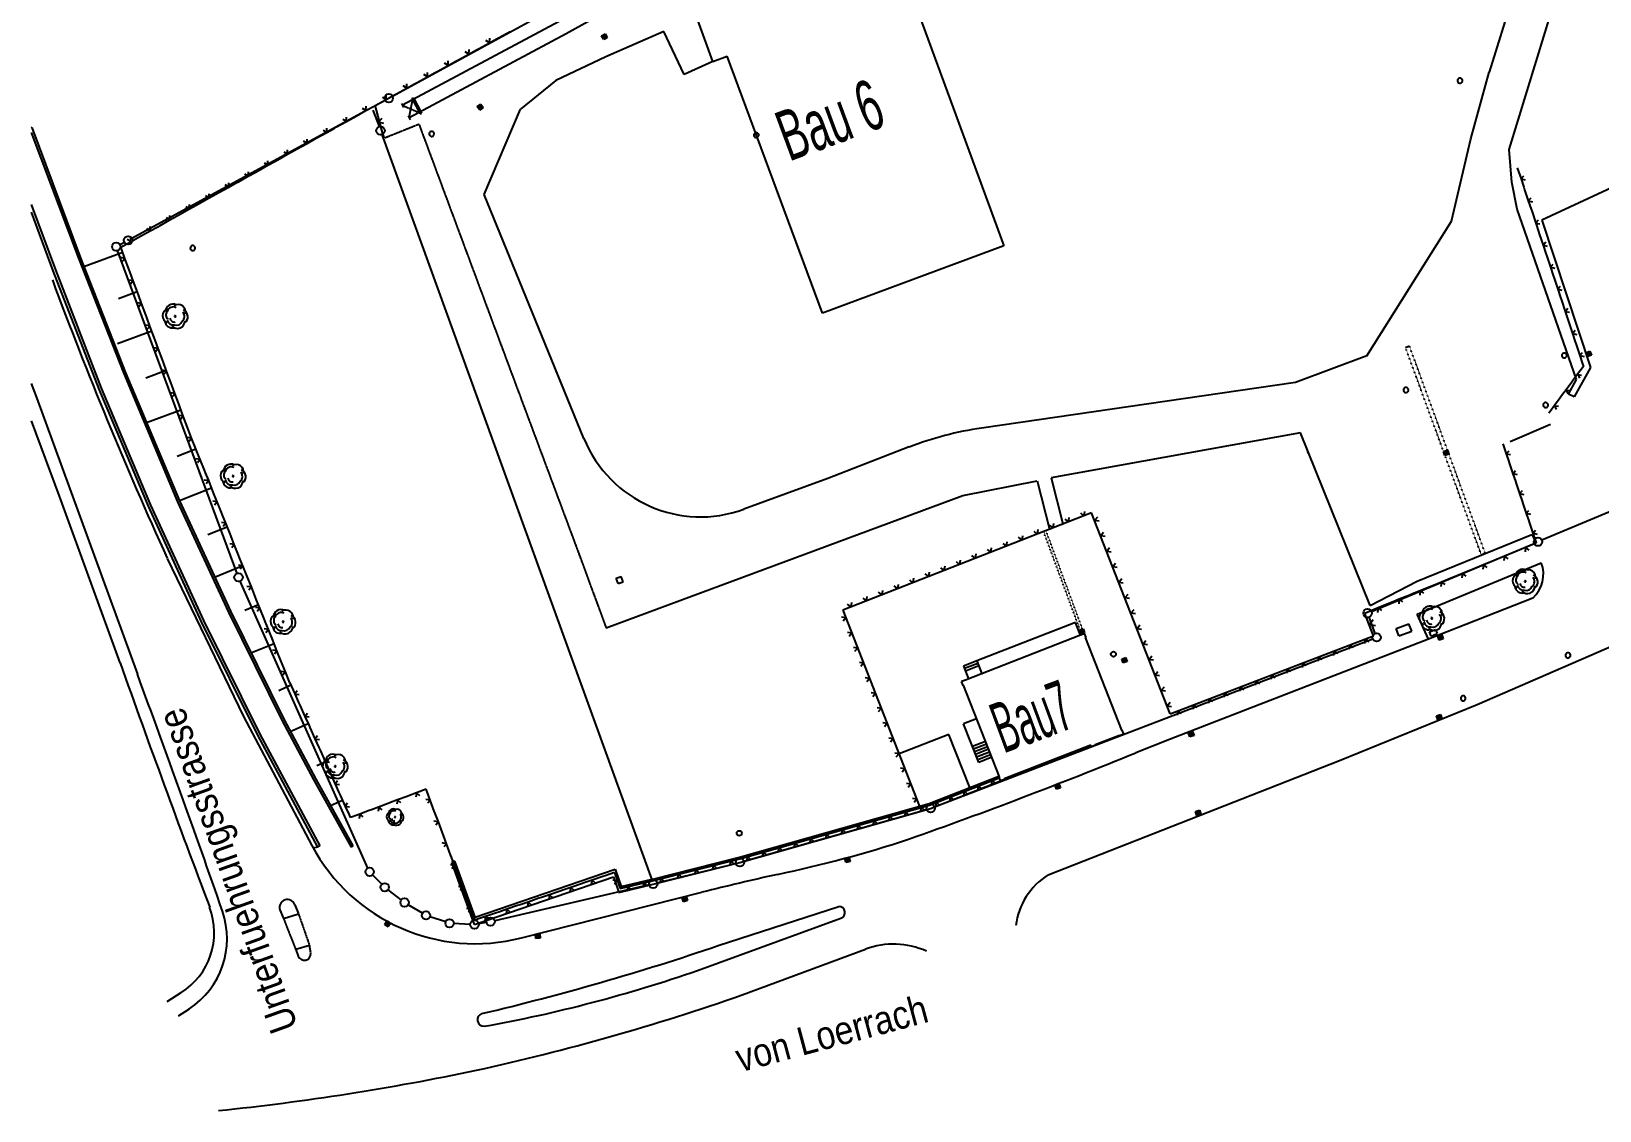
# Model space of a CAD drawing. Header units: millimetres. Extents: x 10546 to 220412, y -33380 to 110888.
# Drawn here: x 103154 to 121828, y -33380 to -20529 of the extents above; entities that cross this region are included whole.
import ezdxf

# ---------------------------------------------------------------- set-up
doc = ezdxf.new("R2010")
doc.units = ezdxf.units.MM
for name, pattern in [('DASHED', [0.75, 0.5, -0.25]), ('DOT', [0.25, 0, -0.25]), ('HIDDEN', [0.375, 0.25, -0.125])]:
    doc.linetypes.add(name, pattern=pattern)
doc.layers.add('A0_Grundriß_Versorgungskanal', color=253, linetype='Continuous', lineweight=20)
doc.layers.add('Lageplan', color=7, linetype='Continuous')
doc.styles.add('2', font='TXT')
doc.styles.add('USER2', font='TXT')

# ---------------------------------------------------------------- blocks, each defined once
blk = doc.blocks.new('Lageplan 1.UG')
at = {"layer": 'Lageplan'}
for p, q in [((-52424, -18826), (-44741, -14633)), ((-38699, -18063), (-37897, -15445)), ((-38699, -18063), (-37897, -15445)), ((-46513, -16879), (-45143, -20608)), ((-38848, -16875), (-39363, -18542)), ((-48607, -18412), (-48824, -17820)), ((-49933, -18109), (-49890, -18084)), ((-49908, -18153), (-49933, -18109)), ((-49897, -18146), (-49922, -18103)), ((-49911, -18097), (-49886, -18140)), ((-49875, -18134), (-49900, -18091)), ((-49890, -18084), (-49865, -18128)), ((-49193, -18054), (-49882, -18358)), ((-48950, -18568), (-49193, -18054)), ((-39126, -19459), (-38699, -18063)), ((-39126, -19459), (-38699, -18063)), ((-49865, -18128), (-49908, -18153)), ((-49882, -18358), (-50478, -18639)), ((-48607, -18412), (-48950, -18568)), ((-48607, -18412), (-48438, -18351)), ((-47303, -21410), (-48438, -18351)), ((-50478, -18639), (-50898, -18979)), ((-39581, -19332), (-39363, -18542)), ((-35515, -18796), (-38737, -20304)), ((-55527, -20517), (-52711, -18981)), ((-52667, -18957), (-52667, -18957)), ((-52576, -19187), (-52654, -18991)), ((-52623, -18933), (-52512, -18873)), ((-51414, -18950), (-51373, -18921)), ((-51385, -18991), (-51414, -18950)), ((-51375, -18984), (-51404, -18943)), ((-51394, -18936), (-51365, -18977)), ((-51344, -18962), (-51385, -18991)), ((-51355, -18970), (-51383, -18929)), ((-51373, -18921), (-51344, -18962)), ((-51332, -19996), (-50898, -18979)), ((-52549, -19284), (-49335, -28158)), ((-39811, -20313), (-39581, -19332)), ((-39096, -19850), (-39126, -19459)), ((-39096, -19850), (-39126, -19459)), ((-39031, -20171), (-39096, -19850)), ((-50143, -22902), (-51332, -19996)), ((-40822, -21919), (-39811, -20313)), ((-38326, -22200), (-39031, -20171)), ((-38737, -20304), (-38158, -22056)), ((-54274, -24509), (-55696, -20665)), ((-55669, -20594), (-55615, -20565)), ((-45143, -20608), (-47303, -21410)), ((-40361, -21817), (-40314, -21800)), ((-40822, -21919), (-41671, -22234)), ((-38211, -21880), (-38164, -21863)), ((-38194, -21927), (-38211, -21880)), ((-38159, -21875), (-38207, -21892)), ((-38202, -21903), (-38155, -21886)), ((-38151, -21898), (-38198, -21915)), ((-38147, -21910), (-38194, -21927)), ((-38164, -21863), (-38147, -21910)), ((-38419, -22373), (-38326, -22200)), ((-38158, -22056), (-38354, -22406)), ((-56724, -22249), (-56662, -22415)), ((-41671, -22234), (-45408, -22778)), ((-38354, -22406), (-38419, -22373)), ((-56662, -22415), (-56051, -24087)), ((-56724, -22693), (-56394, -23589)), ((-41609, -22836), (-44579, -23370)), ((-40780, -24889), (-41609, -22836)), ((-35917, -22931), (-38737, -24113)), ((-46270, -23003), (-47240, -23377)), ((-41515, -23070), (-41536, -23072)), ((-39908, -23058), (-39861, -23041)), ((-39891, -23105), (-39908, -23058)), ((-39856, -23053), (-39903, -23070)), ((-39899, -23082), (-39852, -23065)), ((-39848, -23076), (-39895, -23094)), ((-39844, -23088), (-39891, -23105)), ((-39861, -23041), (-39844, -23088)), ((-47240, -23377), (-48238, -23743)), ((-45630, -23582), (-44745, -23406)), ((-44745, -23406), (-44599, -23982)), ((-44579, -23370), (-44439, -23919)), ((-56394, -23589), (-55668, -25573)), ((-49879, -25158), (-45630, -23582)), ((-56051, -24087), (-55461, -25710)), ((-40221, -24600), (-38857, -24046)), ((-38857, -24046), (-38804, -24149)), ((-40766, -24962), (-38829, -24151)), ((-39458, -24286), (-39411, -24269)), ((-55106, -24329), (-54197, -26212)), ((-40222, -24994), (-38744, -24382)), ((-52715, -28017), (-54237, -24601)), ((-49758, -24566), (-49699, -24544)), ((-49734, -24629), (-49758, -24566)), ((-49734, -24629), (-49675, -24607)), ((-49675, -24607), (-49699, -24544)), ((-40780, -24889), (-40221, -24600)), ((-38846, -24802), (-40085, -25290)), ((-40085, -25290), (-40222, -24994)), ((-44289, -25091), (-45465, -25551)), ((-44229, -25243), (-44289, -25091)), ((-44245, -25184), (-44198, -25167)), ((-44228, -25231), (-44245, -25184)), ((-44241, -25196), (-44194, -25179)), ((-44190, -25190), (-44237, -25208)), ((-44232, -25219), (-44185, -25202)), ((-44198, -25167), (-44181, -25214)), ((-40721, -25223), (-40794, -25028)), ((-40471, -25166), (-40319, -25108)), ((-40438, -25253), (-40471, -25166)), ((-40438, -25253), (-40286, -25195)), ((-40286, -25195), (-40319, -25108)), ((-40076, -25206), (-40002, -25176)), ((-40056, -25254), (-40074, -25205)), ((-40002, -25176), (-39982, -25224)), ((-45968, -27289), (-40750, -25288)), ((-44229, -25243), (-45600, -25779)), ((-44230, -25241), (-44183, -25224)), ((-44229, -25243), (-44230, -25241)), ((-44181, -25214), (-44228, -25231)), ((-44165, -25270), (-44183, -25224)), ((-44170, -25272), (-44165, -25270)), ((-43738, -26376), (-44170, -25272)), ((-40085, -25290), (-43169, -26486)), ((-40056, -25254), (-39982, -25224)), ((-39976, -25257), (-39928, -25240)), ((-39959, -25304), (-39976, -25257)), ((-39924, -25252), (-39971, -25269)), ((-39967, -25281), (-39920, -25264)), ((-39916, -25276), (-39963, -25293)), ((-39911, -25287), (-39959, -25304)), ((-39928, -25240), (-39911, -25287)), ((-39508, -26071), (-37762, -25310)), ((-45465, -25551), (-45624, -25613)), ((-45454, -25580), (-45613, -25642)), ((-45465, -25551), (-45406, -25703)), ((-43740, -25528), (-43693, -25510)), ((-43723, -25575), (-43740, -25528)), ((-43736, -25540), (-43689, -25522)), ((-43684, -25534), (-43731, -25551)), ((-43727, -25563), (-43680, -25546)), ((-43676, -25557), (-43723, -25575)), ((-43693, -25510), (-43676, -25557)), ((-45624, -25613), (-45564, -25765)), ((-45443, -25609), (-45601, -25671)), ((-45600, -25778), (-45647, -25796)), ((-45628, -25843), (-45647, -25796)), ((-45624, -25841), (-45628, -25843)), ((-45197, -26931), (-45624, -25841)), ((-45600, -25779), (-45600, -25778)), ((-41147, -26738), (-39508, -26071)), ((-54197, -26212), (-53382, -27747)), ((-45468, -26238), (-45622, -26298)), ((-45442, -26758), (-45622, -26298)), ((-39991, -26204), (-39944, -26187)), ((-39974, -26251), (-39991, -26204)), ((-39940, -26199), (-39987, -26216)), ((-39982, -26228), (-39935, -26211)), ((-39931, -26222), (-39978, -26239)), ((-39927, -26234), (-39974, -26251)), ((-39944, -26187), (-39927, -26234)), ((-45798, -26426), (-46390, -26657)), ((-45550, -27059), (-45798, -26426)), ((-45363, -26508), (-45517, -26568)), ((-43768, -26437), (-44054, -26549)), ((-43767, -26442), (-43768, -26437)), ((-43715, -26422), (-43767, -26442)), ((-43734, -26374), (-43738, -26376)), ((-43715, -26422), (-43734, -26374)), ((-43169, -26486), (-43570, -26643)), ((-42944, -26409), (-42896, -26392)), ((-42927, -26456), (-42944, -26409)), ((-42892, -26404), (-42939, -26421)), ((-42935, -26433), (-42888, -26416)), ((-42884, -26427), (-42931, -26444)), ((-42879, -26439), (-42927, -26456)), ((-42896, -26392), (-42879, -26439)), ((-45350, -26540), (-45504, -26600)), ((-45338, -26572), (-45492, -26632)), ((-45326, -26603), (-45479, -26663)), ((-45313, -26635), (-45467, -26695)), ((-45301, -26667), (-45455, -26727)), ((-45288, -26698), (-45442, -26758)), ((-44106, -26553), (-45138, -26956)), ((-44099, -26572), (-44106, -26553)), ((-44053, -26554), (-44099, -26572)), ((-44053, -26554), (-44054, -26549)), ((-44616, -28099), (-41147, -26738)), ((-45197, -26931), (-45201, -26933)), ((-45183, -26979), (-45201, -26933)), ((-45136, -26961), (-45183, -26979)), ((-45136, -26961), (-45138, -26956)), ((-44534, -27032), (-44487, -27015)), ((-44517, -27079), (-44534, -27032)), ((-44482, -27027), (-44529, -27044)), ((-44525, -27056), (-44478, -27039)), ((-44474, -27050), (-44521, -27067)), ((-44470, -27062), (-44517, -27079)), ((-44487, -27015), (-44470, -27062)), ((-48238, -27935), (-46063, -27320)), ((-42863, -27344), (-42815, -27327)), ((-42846, -27391), (-42863, -27344)), ((-42811, -27339), (-42858, -27356)), ((-42854, -27367), (-42807, -27351)), ((-42803, -27362), (-42850, -27379)), ((-42798, -27374), (-42846, -27391)), ((-42815, -27327), (-42798, -27374)), ((-53317, -27768), (-53366, -27778)), ((-49270, -28193), (-48335, -27961)), ((-47036, -27902), (-46988, -27889)), ((-47023, -27950), (-47036, -27902)), ((-47033, -27914), (-46984, -27901)), ((-46981, -27913), (-47029, -27926)), ((-47026, -27938), (-46978, -27925)), ((-46975, -27937), (-47023, -27950)), ((-46988, -27889), (-46975, -27937)), ((-52551, -28209), (-52660, -28098)), ((-52319, -28396), (-52476, -28275)), ((-49367, -28217), (-51206, -28644)), ((-50888, -28847), (-48738, -28304)), ((-48975, -28372), (-48928, -28355)), ((-48958, -28419), (-48975, -28372)), ((-48947, -28415), (-48963, -28368)), ((-48951, -28363), (-48935, -28411)), ((-48923, -28407), (-48939, -28359)), ((-48928, -28355), (-48911, -28402)), ((-53763, -28514), (-53721, -28618)), ((-53721, -28618), (-53543, -28561)), ((-53585, -28456), (-53543, -28561)), ((-52067, -28555), (-52237, -28453)), ((-48911, -28402), (-48958, -28419)), ((-48545, -28940), (-47109, -28474)), ((-52515, -28687), (-52487, -28646)), ((-52474, -28716), (-52515, -28687)), ((-52476, -28653), (-52505, -28695)), ((-52495, -28702), (-52466, -28661)), ((-52487, -28646), (-52446, -28675)), ((-52456, -28668), (-52485, -28709)), ((-52446, -28675), (-52474, -28716)), ((-51790, -28658), (-51977, -28596)), ((-51497, -28687), (-51693, -28676)), ((-51304, -28664), (-51398, -28681)), ((-48793, -29235), (-47085, -28612)), ((-53412, -28937), (-53575, -28988)), ((-53396, -29028), (-53412, -28937)), ((-50719, -28804), (-50669, -28800)), ((-50715, -28854), (-50719, -28804)), ((-50665, -28850), (-50715, -28854)), ((-50706, -28803), (-50702, -28853)), ((-50690, -28852), (-50694, -28802)), ((-50682, -28801), (-50677, -28851)), ((-50669, -28800), (-50665, -28850)), ((-53575, -28988), (-53546, -29065)), ((-48261, -29528), (-46790, -28981)), ((-54943, -29503), (-55112, -29610)), ((-54846, -29696), (-54976, -29781))]:
    blk.add_line(p, q, dxfattribs=at)
at = {"layer": 'Lageplan', "color": 2}
for p, q in [((-48189, -16879), (-50356, -18083)), ((-50438, -17935), (-52304, -18935)), ((-50356, -18083), (-52225, -19084)), ((-52192, -18853), (-52175, -18844)), ((-52192, -18853), (-52094, -19038)), ((-52175, -18844), (-52076, -19028)), ((-52317, -18915), (-52293, -18959)), ((-52094, -19038), (-52076, -19028)), ((-56719, -19200), (-56724, -19202)), ((-56719, -19200), (-56141, -20744)), ((-52237, -19062), (-52214, -19106)), ((-56724, -19259), (-56164, -20753)), ((-56724, -20115), (-56437, -20893)), ((-56724, -20208), (-56467, -20905)), ((-56467, -20905), (-55921, -22315)), ((-56437, -20893), (-55892, -22303)), ((-56164, -20753), (-55624, -22130)), ((-56141, -20744), (-55601, -22121)), ((-55624, -22130), (-54984, -23656)), ((-55601, -22121), (-54961, -23646)), ((-55921, -22315), (-55334, -23708)), ((-55892, -22303), (-55304, -23695)), ((-55334, -23708), (-54702, -25083)), ((-55304, -23695), (-54673, -25069)), ((-54984, -23656), (-54376, -24969)), ((-54961, -23646), (-54354, -24958)), ((-54376, -24969), (-53739, -26255)), ((-54354, -24958), (-53716, -26244)), ((-54702, -25083), (-54031, -26436)), ((-54673, -25069), (-54003, -26421)), ((-53739, -26255), (-53360, -26972)), ((-53716, -26244), (-53338, -26960)), ((-54031, -26436), (-53317, -27768)), ((-54003, -26421), (-53289, -27753)), ((-53360, -26972), (-52916, -27767)), ((-53338, -26960), (-52894, -27754)), ((-46034, -27250), (-45205, -26923)), ((-46015, -27307), (-45183, -26979)), ((-48293, -27888), (-46034, -27250)), ((-48286, -27949), (-46015, -27307)), ((-53289, -27753), (-53317, -27768)), ((-52894, -27754), (-52916, -27767)), ((-51680, -27935), (-51718, -27949)), ((-51447, -28689), (-51718, -27949)), ((-51437, -28600), (-51680, -27935)), ((-49338, -28151), (-48293, -27888)), ((-49318, -28208), (-48286, -27949)), ((-51445, -28687), (-49793, -28120)), ((-51437, -28600), (-49773, -28029)), ((-49793, -28120), (-49728, -28307)), ((-49773, -28029), (-49699, -28238)), ((-49699, -28238), (-49333, -28149)), ((-49728, -28307), (-49318, -28208))]:
    blk.add_line(p, q, dxfattribs=at)
at = {"layer": 'Lageplan', "color": 1}
for p, q in [((-51145, -18122), (-51021, -18054)), ((-51514, -18324), (-51556, -18299)), ((-51514, -18324), (-51512, -18272)), ((-51514, -18324), (-51421, -18273)), ((-51421, -18273), (-51391, -18257)), ((-51391, -18257), (-51268, -18189)), ((-51268, -18189), (-51310, -18163)), ((-51268, -18189), (-51175, -18138)), ((-51267, -18189), (-51266, -18137)), ((-51175, -18138), (-51145, -18122)), ((-51884, -18527), (-51760, -18459)), ((-51760, -18460), (-51803, -18434)), ((-51760, -18459), (-51759, -18407)), ((-51760, -18459), (-51667, -18409)), ((-51667, -18409), (-51638, -18392)), ((-51638, -18392), (-51514, -18324)), ((-52160, -18679), (-52130, -18663)), ((-52130, -18663), (-52006, -18595)), ((-52007, -18595), (-52049, -18569)), ((-52006, -18595), (-52005, -18543)), ((-52006, -18595), (-51914, -18544)), ((-51914, -18544), (-51884, -18527)), ((-52499, -18865), (-52542, -18840)), ((-52499, -18865), (-52498, -18813)), ((-52499, -18865), (-52406, -18814)), ((-52406, -18814), (-52377, -18798)), ((-52377, -18798), (-52253, -18730)), ((-52253, -18730), (-52295, -18704)), ((-52253, -18730), (-52160, -18679)), ((-52252, -18730), (-52251, -18678)), ((-52856, -19063), (-52739, -18998)), ((-52739, -18998), (-52781, -18972)), ((-52739, -18998), (-52738, -18946)), ((-52739, -18998), (-52651, -18949)), ((-52651, -18949), (-52623, -18933)), ((-52633, -18935), (-52581, -19128)), ((-52623, -18933), (-52499, -18865)), ((-53206, -19258), (-53248, -19233)), ((-53206, -19258), (-53205, -19206)), ((-53206, -19258), (-53118, -19209)), ((-53118, -19209), (-53090, -19193)), ((-53090, -19193), (-52972, -19128)), ((-52972, -19128), (-53015, -19102)), ((-52973, -19128), (-52972, -19076)), ((-52972, -19128), (-52884, -19079)), ((-52884, -19079), (-52856, -19063)), ((-52582, -19123), (-52547, -19088)), ((-52581, -19128), (-52541, -19273)), ((-52579, -19134), (-52529, -19147)), ((-53557, -19454), (-53439, -19388)), ((-53439, -19388), (-53482, -19363)), ((-53440, -19388), (-53439, -19336)), ((-53439, -19388), (-53351, -19339)), ((-53351, -19339), (-53323, -19323)), ((-53323, -19323), (-53206, -19258)), ((-52541, -19273), (-52528, -19319)), ((-53907, -19648), (-53906, -19596)), ((-53906, -19648), (-53818, -19599)), ((-53818, -19599), (-53790, -19584)), ((-53790, -19584), (-53673, -19518)), ((-53673, -19518), (-53715, -19493)), ((-53673, -19518), (-53672, -19466)), ((-53673, -19518), (-53585, -19469)), ((-53585, -19469), (-53557, -19454)), ((-54257, -19844), (-54140, -19778)), ((-54140, -19778), (-54182, -19753)), ((-54140, -19779), (-54139, -19726)), ((-54140, -19778), (-54052, -19729)), ((-54052, -19729), (-54024, -19714)), ((-54024, -19714), (-53906, -19648)), ((-53906, -19648), (-53949, -19623)), ((-39029, -19678), (-38985, -19811)), ((-39029, -19678), (-38985, -19811)), ((-38985, -19810), (-38952, -19774)), ((-38985, -19810), (-38952, -19774)), ((-54519, -19989), (-54491, -19974)), ((-54491, -19974), (-54373, -19908)), ((-54373, -19908), (-54416, -19883)), ((-54374, -19909), (-54373, -19857)), ((-54373, -19908), (-54285, -19859)), ((-54285, -19859), (-54257, -19844)), ((-38985, -19811), (-38952, -19910)), ((-38985, -19811), (-38934, -19821)), ((-38985, -19811), (-38952, -19910)), ((-38985, -19811), (-38934, -19821)), ((-38952, -19910), (-38942, -19941)), ((-38952, -19910), (-38942, -19941)), ((-38942, -19941), (-38898, -20074)), ((-54958, -20234), (-54840, -20169)), ((-54840, -20168), (-54883, -20143)), ((-54841, -20169), (-54840, -20117)), ((-54840, -20169), (-54752, -20120)), ((-54752, -20120), (-54724, -20104)), ((-54724, -20104), (-54607, -20038)), ((-54607, -20038), (-54649, -20013)), ((-54607, -20039), (-54606, -19987)), ((-54607, -20038), (-54519, -19989)), ((-38898, -20073), (-38865, -20036)), ((-38898, -20074), (-38865, -20173)), ((-38898, -20074), (-38847, -20084)), ((-55191, -20364), (-55074, -20299)), ((-55074, -20298), (-55116, -20273)), ((-55074, -20299), (-55073, -20247)), ((-55074, -20299), (-54986, -20250)), ((-54986, -20250), (-54958, -20234)), ((-38865, -20173), (-38854, -20204)), ((-38854, -20204), (-38810, -20337)), ((-38810, -20336), (-38777, -20299)), ((-38810, -20337), (-38777, -20436)), ((-38810, -20337), (-38759, -20347)), ((-55540, -20558), (-55583, -20533)), ((-55541, -20559), (-55540, -20507)), ((-55541, -20559), (-55453, -20510)), ((-55453, -20510), (-55425, -20494)), ((-55425, -20494), (-55307, -20429)), ((-55307, -20428), (-55350, -20403)), ((-55308, -20429), (-55307, -20377)), ((-55307, -20429), (-55219, -20380)), ((-55219, -20380), (-55191, -20364)), ((-38777, -20436), (-38767, -20467)), ((-38767, -20467), (-38723, -20599)), ((-55636, -20687), (-56098, -20857)), ((-55658, -20624), (-55541, -20559)), ((-55646, -20656), (-55658, -20624)), ((-55609, -20758), (-55646, -20656)), ((-38723, -20599), (-38690, -20562)), ((-38723, -20599), (-38690, -20698)), ((-38723, -20600), (-38672, -20610)), ((-38690, -20698), (-38679, -20730)), ((-55609, -20757), (-55660, -20748)), ((-55609, -20758), (-55641, -20796)), ((-55559, -20893), (-55609, -20758)), ((-55547, -20925), (-55559, -20893)), ((-38679, -20730), (-38635, -20862)), ((-38635, -20862), (-38602, -20825)), ((-38635, -20862), (-38602, -20961)), ((-38635, -20862), (-38584, -20873)), ((-55510, -21025), (-55561, -21017)), ((-55510, -21026), (-55547, -20925)), ((-55510, -21026), (-55541, -21065)), ((-55460, -21161), (-55510, -21026)), ((-38602, -20961), (-38592, -20993)), ((-38592, -20993), (-38548, -21125)), ((-38548, -21125), (-38515, -21088)), ((-55463, -21156), (-55685, -21238)), ((-55411, -21294), (-55462, -21285)), ((-55448, -21193), (-55460, -21161)), ((-55411, -21294), (-55448, -21193)), ((-38548, -21125), (-38515, -21224)), ((-38548, -21125), (-38497, -21136)), ((-38515, -21224), (-38504, -21256)), ((-38504, -21256), (-38460, -21388)), ((-55411, -21295), (-55442, -21333)), ((-55361, -21429), (-55411, -21294)), ((-55349, -21462), (-55361, -21429)), ((-55312, -21563), (-55349, -21462)), ((-38460, -21388), (-38427, -21351)), ((-38460, -21388), (-38427, -21487)), ((-38460, -21388), (-38409, -21399)), ((-55290, -21625), (-55699, -21776)), ((-55312, -21562), (-55363, -21554)), ((-55312, -21563), (-55343, -21602)), ((-55262, -21698), (-55312, -21563)), ((-38427, -21487), (-38417, -21519)), ((-38417, -21519), (-38373, -21651)), ((-38373, -21651), (-38340, -21614)), ((-38373, -21651), (-38340, -21750)), ((-38372, -21651), (-38322, -21662)), ((-55213, -21831), (-55264, -21822)), ((-55250, -21730), (-55262, -21698)), ((-55213, -21831), (-55250, -21730)), ((-55213, -21832), (-55244, -21870)), ((-55163, -21966), (-55213, -21831)), ((-38340, -21750), (-38329, -21782)), ((-38329, -21782), (-38285, -21914)), ((-55151, -21999), (-55163, -21966)), ((-55114, -22100), (-55151, -21999)), ((-38285, -21914), (-38252, -21877)), ((-38285, -21914), (-38252, -22013)), ((-38285, -21914), (-38234, -21925)), ((-38252, -22013), (-38241, -22045)), ((-55117, -22094), (-55359, -22184)), ((-55114, -22099), (-55165, -22090)), ((-55114, -22100), (-55145, -22138)), ((-55064, -22235), (-55114, -22100)), ((-38363, -22208), (-38380, -22231)), ((-38311, -22138), (-38363, -22208)), ((-38312, -22140), (-38263, -22146)), ((-38241, -22045), (-38311, -22138)), ((-38310, -22137), (-38289, -22184)), ((-55015, -22368), (-55066, -22359)), ((-55052, -22267), (-55064, -22235)), ((-55015, -22368), (-55052, -22267)), ((-55015, -22369), (-55046, -22407)), ((-54965, -22503), (-55015, -22368)), ((-38501, -22394), (-38517, -22417)), ((-38449, -22324), (-38501, -22394)), ((-38450, -22326), (-38401, -22331)), ((-38380, -22231), (-38449, -22324)), ((-38448, -22322), (-38427, -22370)), ((-54943, -22564), (-55352, -22715)), ((-54953, -22536), (-54965, -22503)), ((-54916, -22637), (-54953, -22536)), ((-38639, -22580), (-38655, -22602)), ((-38587, -22510), (-38639, -22580)), ((-38588, -22512), (-38539, -22517)), ((-38517, -22417), (-38587, -22510)), ((-38586, -22509), (-38565, -22556)), ((-54916, -22636), (-54967, -22627)), ((-54916, -22637), (-54947, -22675)), ((-54866, -22772), (-54916, -22637)), ((-54854, -22802), (-54866, -22772)), ((-54815, -22898), (-54867, -22890)), ((-54815, -22898), (-54854, -22802)), ((-54815, -22898), (-54846, -22937)), ((-54764, -23025), (-54815, -22898)), ((-39201, -22965), (-39161, -23084)), ((-54764, -23028), (-54987, -23117)), ((-54714, -23151), (-54765, -23144)), ((-54752, -23055), (-54764, -23025)), ((-54714, -23151), (-54752, -23055)), ((-54714, -23151), (-54745, -23190)), ((-54663, -23278), (-54714, -23151)), ((-39161, -23085), (-39128, -23048)), ((-39161, -23083), (-39111, -23094)), ((-39161, -23084), (-39131, -23174)), ((-54650, -23309), (-54663, -23278)), ((-54612, -23404), (-54650, -23309)), ((-39131, -23174), (-39122, -23202)), ((-39122, -23202), (-39082, -23321)), ((-39082, -23320), (-39031, -23330)), ((-39082, -23321), (-39052, -23410)), ((-39081, -23322), (-39049, -23285)), ((-54578, -23492), (-54961, -23646)), ((-54612, -23404), (-54664, -23397)), ((-54612, -23404), (-54643, -23443)), ((-54561, -23531), (-54612, -23404)), ((-39052, -23410), (-39042, -23439)), ((-39042, -23439), (-39002, -23558)), ((-39002, -23559), (-38969, -23522)), ((-54511, -23657), (-54562, -23650)), ((-54549, -23562), (-54561, -23531)), ((-54511, -23657), (-54549, -23562)), ((-54511, -23657), (-54541, -23696)), ((-54460, -23784), (-54511, -23657)), ((-39003, -23557), (-38952, -23567)), ((-39002, -23558), (-38973, -23647)), ((-38973, -23647), (-38963, -23676)), ((-38963, -23676), (-38923, -23795)), ((-54447, -23815), (-54460, -23784)), ((-54409, -23910), (-54460, -23903)), ((-54409, -23910), (-54447, -23815)), ((-44098, -23786), (-47059, -24945)), ((-44417, -23861), (-44376, -23895)), ((-44368, -23842), (-44376, -23895)), ((-44232, -23789), (-44191, -23822)), ((-44183, -23770), (-44191, -23822)), ((-43161, -26180), (-44098, -23786)), ((-44029, -23837), (-44062, -23878)), ((-44010, -23886), (-44062, -23878)), ((-38923, -23796), (-38890, -23759)), ((-38923, -23793), (-38872, -23804)), ((-38923, -23795), (-38893, -23884)), ((-38893, -23884), (-38884, -23912)), ((-54391, -23956), (-54621, -24048)), ((-54409, -23910), (-54440, -23949)), ((-54358, -24038), (-54409, -23910)), ((-54346, -24068), (-54358, -24038)), ((-54307, -24163), (-54346, -24068)), ((-44972, -24078), (-44931, -24112)), ((-44923, -24059), (-44931, -24112)), ((-44787, -24006), (-44746, -24040)), ((-44738, -23987), (-44746, -24040)), ((-44602, -23934), (-44561, -23967)), ((-44585, -23976), (-44581, -23985)), ((-44553, -23914), (-44561, -23967)), ((-44453, -23925), (-44449, -23935)), ((-43957, -24021), (-43990, -24062)), ((-43938, -24070), (-43990, -24062)), ((-38884, -23912), (-38844, -24031)), ((-38844, -24030), (-38793, -24041)), ((-38844, -24031), (-38814, -24120)), ((-38843, -24032), (-38811, -23995)), ((-54307, -24164), (-54359, -24156)), ((-54307, -24163), (-54338, -24202)), ((-54256, -24291), (-54307, -24163)), ((-45478, -24277), (-45486, -24329)), ((-45342, -24223), (-45301, -24257)), ((-45293, -24204), (-45301, -24257)), ((-45157, -24151), (-45116, -24184)), ((-45108, -24132), (-45116, -24184)), ((-43885, -24205), (-43918, -24247)), ((-43865, -24254), (-43918, -24247)), ((-39055, -24252), (-39181, -24304)), ((-39025, -24240), (-39055, -24252)), ((-38930, -24201), (-39025, -24240)), ((-38930, -24201), (-38937, -24252)), ((-38931, -24201), (-38891, -24231)), ((-38804, -24149), (-38930, -24201)), ((-38814, -24120), (-38804, -24149)), ((-54205, -24420), (-54544, -24556)), ((-54206, -24417), (-54257, -24409)), ((-54244, -24321), (-54256, -24291)), ((-54206, -24417), (-54244, -24321)), ((-54206, -24417), (-54236, -24456)), ((-54155, -24544), (-54206, -24417)), ((-45898, -24441), (-45856, -24474)), ((-45848, -24421), (-45856, -24474)), ((-45712, -24368), (-45671, -24402)), ((-45663, -24349), (-45671, -24402)), ((-45527, -24296), (-45486, -24329)), ((-43812, -24389), (-43846, -24431)), ((-43793, -24438), (-43846, -24431)), ((-39556, -24458), (-39682, -24509)), ((-39526, -24445), (-39556, -24458)), ((-39432, -24406), (-39526, -24445)), ((-39431, -24406), (-39438, -24458)), ((-39306, -24355), (-39432, -24406)), ((-39432, -24406), (-39393, -24437)), ((-39275, -24342), (-39306, -24355)), ((-39181, -24304), (-39275, -24342)), ((-39181, -24304), (-39188, -24355)), ((-39181, -24304), (-39142, -24334)), ((-54142, -24574), (-54155, -24544)), ((-54104, -24670), (-54142, -24574)), ((-46403, -24639), (-46411, -24691)), ((-46268, -24585), (-46226, -24619)), ((-46218, -24566), (-46226, -24619)), ((-46083, -24513), (-46041, -24547)), ((-46033, -24494), (-46041, -24547)), ((-43740, -24574), (-43774, -24615)), ((-43721, -24623), (-43774, -24615)), ((-39933, -24612), (-40027, -24651)), ((-39933, -24612), (-39940, -24663)), ((-39807, -24560), (-39933, -24612)), ((-39933, -24612), (-39894, -24642)), ((-39777, -24548), (-39807, -24560)), ((-39682, -24509), (-39777, -24548)), ((-39682, -24509), (-39689, -24560)), ((-39682, -24509), (-39643, -24540)), ((-54104, -24670), (-54156, -24663)), ((-54104, -24670), (-54135, -24709)), ((-54053, -24797), (-54104, -24670)), ((-54041, -24828), (-54053, -24797)), ((-54003, -24923), (-54041, -24828)), ((-46823, -24803), (-46781, -24836)), ((-46773, -24783), (-46781, -24836)), ((-46638, -24730), (-46596, -24764)), ((-46588, -24711), (-46596, -24764)), ((-46453, -24658), (-46411, -24691)), ((-43668, -24758), (-43702, -24799)), ((-43649, -24807), (-43702, -24799)), ((-40434, -24817), (-40529, -24856)), ((-40434, -24817), (-40441, -24869)), ((-40435, -24817), (-40395, -24848)), ((-40308, -24766), (-40434, -24817)), ((-40278, -24753), (-40308, -24766)), ((-40184, -24715), (-40278, -24753)), ((-40184, -24714), (-40191, -24766)), ((-40057, -24663), (-40184, -24715)), ((-40184, -24715), (-40145, -24745)), ((-40027, -24651), (-40057, -24663)), ((-54018, -24884), (-54182, -24950)), ((-54002, -24923), (-54054, -24916)), ((-54003, -24923), (-54033, -24962)), ((-53951, -25050), (-54003, -24923)), ((-47059, -24945), (-46146, -27282)), ((-47008, -24875), (-46966, -24909)), ((-46959, -24856), (-46966, -24909)), ((-43596, -24942), (-43630, -24983)), ((-43577, -24991), (-43630, -24983)), ((-40780, -24959), (-40843, -24985)), ((-40742, -25253), (-40843, -24985)), ((-40685, -24920), (-40780, -24959)), ((-40685, -24920), (-40692, -24972)), ((-40559, -24868), (-40685, -24920)), ((-40685, -24920), (-40646, -24951)), ((-40529, -24856), (-40559, -24868)), ((-53901, -25176), (-53952, -25169)), ((-53939, -25081), (-53951, -25050)), ((-53901, -25176), (-53939, -25081)), ((-53901, -25176), (-53932, -25215)), ((-53850, -25303), (-53901, -25176)), ((-47075, -25027), (-47024, -25035)), ((-47056, -25075), (-47024, -25035)), ((-47005, -25207), (-46953, -25214)), ((-43524, -25126), (-43557, -25167)), ((-43505, -25175), (-43557, -25167)), ((-40744, -25060), (-40793, -25119)), ((-40717, -25131), (-40793, -25119)), ((-53832, -25348), (-54109, -25460)), ((-53838, -25334), (-53850, -25303)), ((-53799, -25429), (-53838, -25334)), ((-46986, -25255), (-46953, -25214)), ((-46934, -25387), (-46883, -25394)), ((-46916, -25434), (-46883, -25394)), ((-43452, -25310), (-43485, -25352)), ((-43433, -25359), (-43485, -25352)), ((-43161, -26180), (-40742, -25253)), ((-41030, -25412), (-41021, -25360)), ((-40980, -25394), (-41021, -25360)), ((-40844, -25341), (-40835, -25288)), ((-40794, -25322), (-40835, -25288)), ((-53799, -25429), (-53851, -25422)), ((-53799, -25429), (-53830, -25468)), ((-53748, -25557), (-53799, -25429)), ((-53736, -25587), (-53748, -25557)), ((-46864, -25566), (-46813, -25574)), ((-46846, -25614), (-46813, -25574)), ((-43380, -25495), (-43413, -25536)), ((-43361, -25543), (-43413, -25536)), ((-41588, -25627), (-41580, -25574)), ((-41538, -25608), (-41580, -25574)), ((-41402, -25555), (-41393, -25502)), ((-41352, -25536), (-41393, -25502)), ((-41216, -25484), (-41207, -25431)), ((-41166, -25465), (-41207, -25431)), ((-53698, -25683), (-53749, -25675)), ((-53698, -25682), (-53736, -25587)), ((-53698, -25682), (-53728, -25721)), ((-53647, -25810), (-53698, -25682)), ((-46794, -25746), (-46743, -25754)), ((-46775, -25794), (-46743, -25754)), ((-43308, -25679), (-43341, -25720)), ((-43289, -25728), (-43341, -25720)), ((-41960, -25769), (-41952, -25716)), ((-41910, -25750), (-41952, -25716)), ((-41774, -25698), (-41766, -25645)), ((-41724, -25679), (-41766, -25645)), ((-53633, -25841), (-53775, -25905)), ((-53647, -25810), (-53586, -25944)), ((-53587, -25944), (-53558, -25904)), ((-53586, -25944), (-53541, -26045)), ((-53586, -25945), (-53534, -25951)), ((-46724, -25926), (-46672, -25933)), ((-46705, -25974), (-46672, -25933)), ((-43236, -25863), (-43269, -25904)), ((-43217, -25912), (-43269, -25904)), ((-42518, -25983), (-42510, -25931)), ((-42469, -25964), (-42510, -25931)), ((-42332, -25912), (-42324, -25859)), ((-42282, -25893), (-42324, -25859)), ((-42146, -25841), (-42138, -25788)), ((-42096, -25822), (-42138, -25788)), ((-53541, -26045), (-53526, -26078)), ((-53526, -26078), (-53466, -26212)), ((-46653, -26106), (-46602, -26113)), ((-46635, -26153), (-46602, -26113)), ((-43164, -26047), (-43197, -26088)), ((-43145, -26096), (-43197, -26088)), ((-42890, -26126), (-42882, -26073)), ((-42841, -26107), (-42882, -26073)), ((-42704, -26055), (-42696, -26002)), ((-42655, -26036), (-42696, -26002)), ((-53428, -26298), (-53641, -26393)), ((-53466, -26211), (-53437, -26171)), ((-53466, -26212), (-53421, -26313)), ((-53466, -26213), (-53414, -26218)), ((-53421, -26313), (-53406, -26345)), ((-46583, -26285), (-46532, -26293)), ((-46565, -26333), (-46532, -26293)), ((-43076, -26197), (-43068, -26145)), ((-43027, -26179), (-43068, -26145)), ((-53406, -26345), (-53346, -26480)), ((-53346, -26479), (-53317, -26439)), ((-53346, -26480), (-53301, -26581)), ((-53346, -26481), (-53294, -26486)), ((-46513, -26465), (-46462, -26473)), ((-46494, -26513), (-46462, -26473)), ((-53301, -26581), (-53286, -26613)), ((-53286, -26613), (-53226, -26748)), ((-46443, -26645), (-46391, -26652)), ((-46424, -26693), (-46391, -26652)), ((-53224, -26754), (-53325, -26799)), ((-53226, -26747), (-53197, -26707)), ((-53226, -26748), (-53181, -26849)), ((-53226, -26749), (-53174, -26754)), ((-53181, -26849), (-53166, -26881)), ((-53166, -26881), (-53106, -27016)), ((-46372, -26825), (-46321, -26832)), ((-46354, -26872), (-46321, -26832)), ((-53106, -27015), (-53077, -26975)), ((-53106, -27016), (-53061, -27116)), ((-53106, -27016), (-53054, -27022)), ((-46302, -27004), (-46251, -27012)), ((-46283, -27052), (-46251, -27012)), ((-46028, -27269), (-45198, -26942)), ((-45454, -27088), (-45447, -27040)), ((-45409, -27070), (-45447, -27040)), ((-45288, -27022), (-45281, -26975)), ((-45243, -27005), (-45281, -26975)), ((-53020, -27211), (-53163, -27275)), ((-53061, -27116), (-53046, -27149)), ((-53046, -27149), (-52986, -27283)), ((-52986, -27283), (-52957, -27242)), ((-52475, -27247), (-52588, -27290)), ((-52447, -27237), (-52475, -27247)), ((-52362, -27205), (-52447, -27237)), ((-52361, -27205), (-52370, -27256)), ((-52364, -27206), (-52326, -27237)), ((-52249, -27163), (-52362, -27205)), ((-52222, -27153), (-52249, -27163)), ((-52137, -27121), (-52222, -27153)), ((-52135, -27120), (-52144, -27171)), ((-52138, -27121), (-52100, -27153)), ((-52023, -27078), (-52137, -27121)), ((-51975, -27207), (-52026, -27199)), ((-52011, -27110), (-52023, -27078)), ((-51975, -27207), (-52011, -27110)), ((-51975, -27207), (-52006, -27246)), ((-51926, -27338), (-51975, -27207)), ((-46232, -27184), (-46181, -27192)), ((-46213, -27232), (-46181, -27192)), ((-45952, -27284), (-45945, -27237)), ((-45908, -27267), (-45945, -27237)), ((-45786, -27219), (-45779, -27171)), ((-45742, -27201), (-45779, -27171)), ((-45620, -27153), (-45613, -27106)), ((-45576, -27136), (-45613, -27106)), ((-52986, -27283), (-52941, -27384)), ((-52986, -27284), (-52934, -27289)), ((-52941, -27384), (-52926, -27416)), ((-52899, -27406), (-52926, -27416)), ((-52814, -27374), (-52899, -27406)), ((-52813, -27374), (-52821, -27425)), ((-52815, -27375), (-52777, -27406)), ((-52700, -27332), (-52814, -27374)), ((-52673, -27322), (-52700, -27332)), ((-52588, -27290), (-52673, -27322)), ((-52587, -27289), (-52595, -27341)), ((-52590, -27290), (-52551, -27322)), ((-51914, -27369), (-51926, -27338)), ((-51877, -27467), (-51914, -27369)), ((-48287, -27908), (-46028, -27269)), ((-46511, -27453), (-46499, -27402)), ((-46461, -27439), (-46499, -27402)), ((-46323, -27400), (-46310, -27349)), ((-46273, -27386), (-46310, -27349)), ((-46135, -27347), (-46122, -27296)), ((-46085, -27333), (-46122, -27296)), ((-51878, -27467), (-51929, -27458)), ((-51877, -27467), (-51909, -27505)), ((-51829, -27598), (-51877, -27467)), ((-51817, -27629), (-51829, -27598)), ((-51780, -27727), (-51817, -27629)), ((-47264, -27666), (-47251, -27615)), ((-47214, -27652), (-47251, -27615)), ((-47076, -27613), (-47063, -27562)), ((-47026, -27599), (-47063, -27562)), ((-46888, -27560), (-46875, -27509)), ((-46838, -27545), (-46875, -27509)), ((-46699, -27506), (-46687, -27455)), ((-46649, -27492), (-46687, -27455)), ((-51780, -27727), (-51832, -27718)), ((-51780, -27727), (-51812, -27765)), ((-51731, -27858), (-51780, -27727)), ((-47829, -27825), (-47816, -27775)), ((-47779, -27811), (-47816, -27775)), ((-47641, -27772), (-47628, -27721)), ((-47590, -27758), (-47628, -27721)), ((-47452, -27719), (-47440, -27668)), ((-47402, -27705), (-47440, -27668)), ((-51683, -27986), (-51734, -27978)), ((-51720, -27889), (-51731, -27858)), ((-51683, -27987), (-51720, -27889)), ((-51683, -27987), (-51715, -28025)), ((-51634, -28117), (-51683, -27987)), ((-49326, -28168), (-48287, -27908)), ((-48614, -28041), (-48598, -27986)), ((-48559, -28027), (-48598, -27986)), ((-48406, -27989), (-48390, -27934)), ((-48351, -27975), (-48390, -27934)), ((-48205, -27932), (-48192, -27881)), ((-48155, -27918), (-48192, -27881)), ((-48017, -27879), (-48004, -27828)), ((-47967, -27865), (-48004, -27828)), ((-51622, -28149), (-51634, -28117)), ((-51586, -28246), (-51622, -28149)), ((-50142, -28194), (-50173, -28205)), ((-50047, -28162), (-50142, -28194)), ((-50046, -28161), (-50057, -28212)), ((-49919, -28118), (-50047, -28162)), ((-50047, -28162), (-50010, -28194)), ((-49889, -28108), (-49919, -28118)), ((-49779, -28070), (-49889, -28108)), ((-49799, -28156), (-49746, -28166)), ((-49781, -28207), (-49746, -28166)), ((-49779, -28070), (-49712, -28262)), ((-49712, -28262), (-49326, -28168)), ((-49437, -28243), (-49422, -28192)), ((-49386, -28231), (-49422, -28192)), ((-49237, -28197), (-49222, -28142)), ((-49182, -28184), (-49222, -28142)), ((-49029, -28145), (-49014, -28090)), ((-48974, -28132), (-49014, -28090)), ((-48822, -28093), (-48806, -28038)), ((-48766, -28079), (-48806, -28038)), ((-51586, -28246), (-51637, -28238)), ((-51586, -28246), (-51617, -28285)), ((-51537, -28377), (-51586, -28246)), ((-51525, -28408), (-51537, -28377)), ((-50680, -28377), (-50807, -28421)), ((-50649, -28367), (-50680, -28377)), ((-50554, -28334), (-50649, -28367)), ((-50553, -28334), (-50563, -28385)), ((-50426, -28291), (-50554, -28334)), ((-50554, -28335), (-50517, -28367)), ((-50396, -28281), (-50426, -28291)), ((-50300, -28248), (-50396, -28281)), ((-50300, -28248), (-50310, -28299)), ((-50173, -28205), (-50300, -28248)), ((-50300, -28248), (-50263, -28281)), ((-49630, -28290), (-49615, -28239)), ((-49579, -28277), (-49615, -28239)), ((-51489, -28506), (-51540, -28497)), ((-51489, -28506), (-51525, -28408)), ((-51489, -28506), (-51520, -28544)), ((-51440, -28637), (-51489, -28506)), ((-51186, -28550), (-51314, -28594)), ((-51156, -28540), (-51186, -28550)), ((-51060, -28507), (-51156, -28540)), ((-51060, -28507), (-51070, -28558)), ((-51061, -28507), (-51023, -28540)), ((-50933, -28464), (-51060, -28507)), ((-50902, -28453), (-50933, -28464)), ((-50807, -28421), (-50902, -28453)), ((-50807, -28421), (-50817, -28472)), ((-50807, -28421), (-50770, -28454)), ((-51409, -28626), (-51440, -28637)), ((-51314, -28594), (-51409, -28626)), ((-51314, -28594), (-51324, -28645)), ((-51314, -28594), (-51277, -28627))]:
    blk.add_line(p, q, dxfattribs=at)
at = {"layer": 'Lageplan', "color": 2, "linetype": 'DASHED'}
for p, q in [((-52304, -18935), (-52106, -19021)), ((-52225, -19084), (-52183, -18872))]:
    blk.add_line(p, q, dxfattribs=at)
at = {"layer": 'Lageplan', "linetype": 'DASHED'}
for p, q in [((-52515, -19321), (-52109, -19158)), ((-52109, -19158), (-51064, -21969)), ((-51064, -21969), (-50228, -24210)), ((-50228, -24210), (-49879, -25158))]:
    blk.add_line(p, q, dxfattribs=at)
at = {"layer": 'Lageplan', "linetype": 'DOT'}
for p, q in [((-39458, -24286), (-40361, -21817)), ((-39411, -24269), (-40314, -21800)), ((-44213, -25242), (-44670, -24010)), ((-44185, -25231), (-44642, -23999))]:
    blk.add_line(p, q, dxfattribs=at)
at = {"layer": 'Lageplan', "color": 3}
blk.add_line((-38633, -22737), (-39116, -22942), dxfattribs=at)
at = {"layer": 'Lageplan', "linetype": 'HIDDEN'}
for p, q in [((-53543, -28561), (-53412, -28937)), ((-53721, -28618), (-53575, -28988))]:
    blk.add_line(p, q, dxfattribs=at)
at = {"layer": 'Lageplan', "color": 1}
for centre in [(-52468, -18850), (-52566, -19237), (-55571, -20541), (-55713, -20618), (-38783, -24132), (-54257, -24555), (-40812, -24982), (-40704, -25270), (-46015, -27307), (-48286, -27949), (-52695, -28062), (-52516, -28245), (-49318, -28205), (-52279, -28427), (-52024, -28581), (-51743, -28674), (-51447, -28689), (-51255, -28655)]:
    blk.add_circle(centre, 50, dxfattribs=at)
at = {"layer": 'Lageplan'}
for centre in [(-43838, -25470), (-48294, -27603)]:
    blk.add_circle(centre, 30, dxfattribs=at)
for centre, radius, start, end in [((-9781, -3670), 49810, 200.3779, 204.5032), ((-44832, -26737), 4001, 98.2745, 111.0673), ((-48754, -22334), 1501, 202.2466, 290.1256), ((-39091, -24520), 373, 311.0178, 21.6482), ((87248, 25173), 151657, 199.54887, 200.71983), ((-172840, -69485), 125276, 19.08124, 20.45237), ((-66317, 29095), 60201, 289.44279, 292.2004), ((-51438, -26716), 2201, 207.9433, 284.4884), ((-50673, -14413), 13969, 281.7057, 288.338), ((-37547, -73658), 46714, 102.7281, 103.8605), ((-44167, -28809), 841, 122.3222, 172.6499), ((-55396, -28784), 850, 302.2156, 20.7198), ((-55393, -28858), 1000, 303.1139, 19.0812), ((-53674, -28485), 93.5, 17.8237, 197.8237), ((-47105, -28545), 70.9, 286.4718, 92.9524), ((-58555, 541), 31134, 283.3633, 288.7547), ((-46459, -29892), 969, 66.0577, 109.917), ((-53473, -29036), 78.1, 202.1938, 5.1552), ((-54258, -13555), 16606, 280.1542, 289.2166), ((-57270, -3758), 27299, 282.3658, 289.2688), ((-51335, -29823), 77.5, 108.659, 272.9251), ((-57566, -1227), 29836, 275.9043, 281.8808)]:
    blk.add_arc(centre, radius, start, end, dxfattribs=at)
at = {"layer": 'Lageplan', "color": 5}
for centre, major_axis, start_param, end_param in [((-39713, -18641), (21.2, 21.2), 1.745194, 3.31599), ((-39713, -18641), (-21.2, 21.2), -1.396399, 0.174397), ((-39713, -18641), (21.2, 21.2), 3.31599, 4.886786), ((-39713, -18641), (21.2, 21.2), 4.886786, 6.457583), ((-51958, -19275), (21.2, 21.2), 1.745194, 3.31599), ((-51958, -19275), (-21.2, 21.2), -1.396399, 0.174397), ((-51958, -19275), (21.2, 21.2), 3.31599, 4.886786), ((-51958, -19275), (21.2, 21.2), 4.886786, 6.457583), ((-48092, -19290), (21.2, 21.2), 1.745194, 3.31599), ((-48092, -19290), (-21.2, 21.2), -1.396399, 0.174397), ((-48092, -19290), (21.2, 21.2), 3.31599, 4.886786), ((-48092, -19290), (21.2, 21.2), 4.886786, 6.457583), ((-54801, -20635), (21.2, 21.2), 1.745194, 3.31599), ((-54801, -20635), (-21.2, 21.2), -1.396399, 0.174397), ((-54801, -20635), (21.2, 21.2), 3.31599, 4.886786), ((-54801, -20635), (21.2, 21.2), 4.886786, 6.457583), ((-38470, -21914), (21.2, 21.2), 1.745194, 3.31599), ((-38470, -21914), (-21.2, 21.2), -1.396399, 0.174397), ((-38470, -21914), (21.2, 21.2), 3.31599, 4.886786), ((-38470, -21914), (21.2, 21.2), 4.886786, 6.457583), ((-40356, -22325), (21.2, 21.2), 1.745194, 3.31599), ((-40356, -22325), (-21.2, 21.2), -1.396399, 0.174397), ((-40356, -22325), (21.2, 21.2), 3.31599, 4.886786), ((-40356, -22325), (21.2, 21.2), 4.886786, 6.457583), ((-38690, -22504), (21.2, 21.2), 1.745194, 3.31599), ((-38690, -22504), (-21.2, 21.2), -1.396399, 0.174397), ((-38690, -22504), (21.2, 21.2), 3.31599, 4.886786), ((-38690, -22504), (21.2, 21.2), 4.886786, 6.457583), ((-38426, -25484), (21.2, 21.2), 1.745194, 3.31599), ((-38426, -25484), (-21.2, 21.2), -1.396399, 0.174397), ((-38426, -25484), (21.2, 21.2), 3.31599, 4.886786), ((-38426, -25484), (21.2, 21.2), 4.886786, 6.457583), ((-39674, -25996), (21.2, 21.2), 1.745194, 3.31599), ((-39674, -25996), (-21.2, 21.2), -1.396399, 0.174397), ((-39674, -25996), (21.2, 21.2), 3.31599, 4.886786), ((-39674, -25996), (21.2, 21.2), 4.886786, 6.457583)]:
    blk.add_ellipse(centre, major_axis=major_axis, ratio=1, start_param=start_param, end_param=end_param, dxfattribs=at)
at = {"layer": 'Lageplan'}
for centre, major_axis, start_param, end_param in [((-55071, -21441), (-63.7, 63.7), -0.412458, 1.93021), ((-55037, -21392), (63.7, 63.7), 0.338069, 2.331584), ((-55063, -21432), (-42.4, 42.4), -0.001834, 1.770687), ((-55034, -21411), (53.1, 53.1), 0.294365, 2.070063), ((-55023, -21464), (-36.1, 36.1), 0.919089, 2.571287), ((-54977, -21398), (63.7, 63.7), 5.297928, 7.617243), ((-55011, -21447), (5.31, 5.31), 1.745275, 3.315897), ((-55011, -21447), (5.31, 5.31), 0.174479, 1.745101), ((-55011, -21447), (-5.31, 5.31), 1.745275, 3.315897), ((-55011, -21447), (5.31, 5.31), 4.886868, 6.45749), ((-54976, -21449), (53.1, 53.1), 4.643517, 6.216704), ((-54951, -21453), (-63.7, 63.7), 2.975715, 5.071838), ((-55045, -21495), (63.7, 63.7), 2.472955, 4.159013), ((-55031, -21476), (-53.1, 53.1), 0.991956, 2.49842), ((-54985, -21502), (63.7, 63.7), 3.130962, 5.47363), ((-54997, -21479), (53.1, 53.1), 3.60248, 5.129922), ((-54381, -23345), (-63.7, 63.7), -0.412458, 1.93021), ((-54346, -23296), (63.7, 63.7), 0.338069, 2.331584), ((-54373, -23336), (-42.4, 42.4), -0.001834, 1.770687), ((-54343, -23315), (53.1, 53.1), 0.294365, 2.070063), ((-54286, -23302), (63.7, 63.7), 5.297928, 7.617243), ((-54321, -23351), (5.31, 5.31), 0.174479, 1.745101), ((-54286, -23353), (53.1, 53.1), 4.643517, 6.216704), ((-54260, -23356), (-63.7, 63.7), 2.975715, 5.071838), ((-54354, -23399), (63.7, 63.7), 2.472955, 4.159013), ((-54341, -23380), (-53.1, 53.1), 0.991956, 2.49842), ((-54333, -23368), (-36.1, 36.1), 0.919089, 2.571287), ((-54295, -23405), (63.7, 63.7), 3.130962, 5.47363), ((-54306, -23383), (53.1, 53.1), 3.60248, 5.129922), ((-54321, -23351), (5.31, 5.31), 1.745275, 3.315897), ((-54321, -23351), (-5.31, 5.31), 1.745275, 3.315897), ((-54321, -23351), (5.31, 5.31), 4.886868, 6.45749), ((-38961, -24549), (63.7, 63.7), 0.338069, 2.331584), ((-38901, -24554), (63.7, 63.7), 5.297928, 7.617243), ((-38995, -24598), (-63.7, 63.7), -0.412458, 1.93021), ((-38987, -24589), (-42.4, 42.4), -0.001834, 1.770687), ((-38958, -24567), (53.1, 53.1), 0.294365, 2.070063), ((-38956, -24632), (-53.1, 53.1), 0.991956, 2.49842), ((-38947, -24621), (-36.1, 36.1), 0.919089, 2.571287), ((-38935, -24603), (5.31, 5.31), 1.745275, 3.315897), ((-38935, -24603), (5.31, 5.31), 0.174479, 1.745101), ((-38935, -24603), (-5.31, 5.31), 1.745275, 3.315897), ((-38935, -24603), (5.31, 5.31), 4.886868, 6.45749), ((-38900, -24606), (53.1, 53.1), 4.643517, 6.216704), ((-38875, -24609), (-63.7, 63.7), 2.975715, 5.071838), ((-38969, -24652), (63.7, 63.7), 2.472955, 4.159013), ((-38909, -24658), (63.7, 63.7), 3.130962, 5.47363), ((-38921, -24635), (53.1, 53.1), 3.60248, 5.129922), ((-53786, -25079), (-63.7, 63.7), -0.412458, 1.93021), ((-53752, -25030), (63.7, 63.7), 0.338069, 2.331584), ((-53749, -25049), (53.1, 53.1), 0.294365, 2.070063), ((-53692, -25035), (63.7, 63.7), 5.297928, 7.617243), ((-53666, -25090), (-63.7, 63.7), 2.975715, 5.071838), ((-40107, -25037), (-63.7, 63.7), -0.412458, 1.93021), ((-40073, -24988), (63.7, 63.7), 0.338069, 2.331584), ((-40099, -25028), (-42.4, 42.4), -0.001834, 1.770687), ((-40070, -25006), (53.1, 53.1), 0.294365, 2.070063), ((-40013, -24993), (63.7, 63.7), 5.297928, 7.617243), ((-40012, -25045), (53.1, 53.1), 4.643517, 6.216704), ((-39987, -25048), (-63.7, 63.7), 2.975715, 5.071838), ((-53760, -25133), (63.7, 63.7), 2.472955, 4.159013), ((-53778, -25070), (-42.4, 42.4), -0.001834, 1.770687), ((-53746, -25114), (-53.1, 53.1), 0.991956, 2.49842), ((-53738, -25102), (-36.1, 36.1), 0.919089, 2.571287), ((-53700, -25139), (63.7, 63.7), 3.130962, 5.47363), ((-53712, -25117), (53.1, 53.1), 3.60248, 5.129922), ((-53726, -25085), (5.31, 5.31), 1.745275, 3.315897), ((-53726, -25085), (5.31, 5.31), 0.174479, 1.745101), ((-53726, -25085), (-5.31, 5.31), 1.745275, 3.315897), ((-53726, -25085), (5.31, 5.31), 4.886868, 6.45749), ((-53691, -25087), (53.1, 53.1), 4.643517, 6.216704), ((-40081, -25090), (63.7, 63.7), 2.472955, 4.159013), ((-40068, -25071), (-53.1, 53.1), 0.991956, 2.49842), ((-40059, -25060), (-36.1, 36.1), 0.919089, 2.571287), ((-40021, -25097), (63.7, 63.7), 3.130962, 5.47363), ((-40033, -25074), (53.1, 53.1), 3.60248, 5.129922), ((-40047, -25042), (5.31, 5.31), 1.745275, 3.315897), ((-40047, -25042), (5.31, 5.31), 0.174479, 1.745101), ((-40047, -25042), (-5.31, 5.31), 1.745275, 3.315897), ((-40047, -25042), (5.31, 5.31), 4.886868, 6.45749), ((-53131, -26751), (63.7, 63.7), 0.338069, 2.331584), ((-53128, -26769), (53.1, 53.1), 0.294365, 2.070063), ((-53071, -26756), (63.7, 63.7), 5.297928, 7.617243), ((-53165, -26800), (-63.7, 63.7), -0.412458, 1.93021), ((-53139, -26853), (63.7, 63.7), 2.472955, 4.159013), ((-53157, -26791), (-42.4, 42.4), -0.001834, 1.770687), ((-53126, -26834), (-53.1, 53.1), 0.991956, 2.49842), ((-53117, -26823), (-36.1, 36.1), 0.919089, 2.571287), ((-53079, -26860), (63.7, 63.7), 3.130962, 5.47363), ((-53091, -26837), (53.1, 53.1), 3.60248, 5.129922), ((-53105, -26805), (5.31, 5.31), 1.745275, 3.315897), ((-53105, -26805), (5.31, 5.31), 0.174479, 1.745101), ((-53105, -26805), (-5.31, 5.31), 1.745275, 3.315897), ((-53105, -26805), (5.31, 5.31), 4.886868, 6.45749), ((-53070, -26808), (53.1, 53.1), 4.643517, 6.216704), ((-53045, -26811), (-63.7, 63.7), 2.975715, 5.071838), ((-52433, -27406), (42.4, 42.4), 1.158338, 3.501006), ((-52415, -27442), (-42.4, 42.4), 0.902158, 2.588216), ((-52410, -27373), (-42.4, 42.4), -1.232728, 0.760787), ((-52427, -27400), (-28.3, 28.3), -0.001835, 1.770686), ((-52408, -27385), (35.4, 35.4), 0.294365, 2.070063), ((-52406, -27429), (35.4, 35.4), 2.562752, 4.069215), ((-52401, -27421), (24, 24), 2.489884, 4.142083), ((-52375, -27446), (42.4, 42.4), 3.130961, 5.473629), ((-52370, -27377), (-42.4, 42.4), 3.727131, 6.046446), ((-52383, -27431), (-35.4, 35.4), 2.031683, 3.559125), ((-52393, -27409), (3.54, 3.54), 1.745274, 3.315896), ((-52393, -27409), (-3.54, 3.54), -1.396318, 0.174304), ((-52393, -27409), (3.54, 3.54), 3.316071, 4.886693), ((-52393, -27409), (-3.54, 3.54), 3.316071, 4.886693), ((-52369, -27411), (-35.4, 35.4), 3.07272, 4.645907), ((-52352, -27413), (42.4, 42.4), 4.54651, 6.642633)]:
    blk.add_ellipse(centre, major_axis=major_axis, ratio=1, start_param=start_param, end_param=end_param, dxfattribs=at)
for s, height, rotation, style, width, p in [('Bau 6', 600, 20.3, 'USER2', 0.6, (-47702, -19607)), ('Bau7', 600, 20.3, 'USER2', 0.5, (-45147, -26654)), ('Unterfuehrungsstrasse', 336.25, 109.7, '2', 0.893842, (-53545, -29906)), ('von Loerrach', 336.25, 15, '2', 0.8925, (-48282, -30450))]:
    blk.add_text(s, height=height, rotation=rotation, dxfattribs=dict(at, style=style, width=width)).set_placement(p)

msp = doc.modelspace()

# ---------------------------------------------------------------- block references
at = {"layer": 'A0_Grundriß_Versorgungskanal'}
msp.add_blockref('Lageplan 1.UG', (159877, -2475), dxfattribs=at)

doc.saveas('drawing.dxf')
